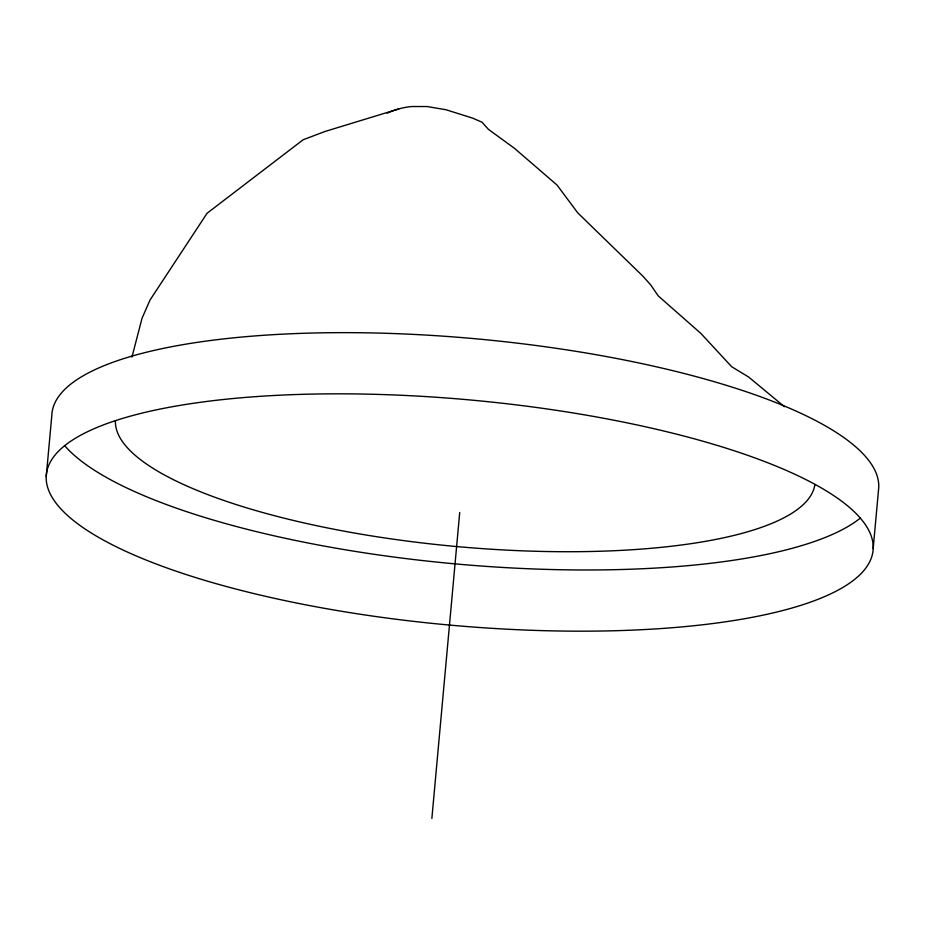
<?xml version="1.0" encoding="UTF-8"?>
<svg xmlns="http://www.w3.org/2000/svg" width="925" height="925" viewBox="0 0 925 925"><rect width="100%" height="100%" fill="white"/><g stroke="black" fill="none" stroke-linecap="round" stroke-linejoin="round"><path stroke-width="1.39" d="M46.25 476.456L51.823 415.267A415.071 113.012 5.2 0 1 469.75 338.249A415.071 113.012 5.2 0 1 878.75 487.359L873.177 548.548M431.871 818.463L459.713 512.508M131.951 357.096L142.022 318.304L150.035 300.024L207.073 213.259L303.111 139.779L324.999 131.477L398.583 109M784.4 406.688L748.672 377.053L731.71 366.739L700.78 333.335L658.253 295.907L650.657 284.865L642.863 276.136L577.755 212.866L557.047 185.081L514.705 148.509L488.469 129.384L482.017 122.216L472.791 118.192L446 109.74L427.015 106.537L411.868 106.537A256.179 129.685 -86.1 0 0 387.182 113.208M860.47 517.977A415.071 113.012 5.2 0 1 454.961 563.857A415.071 113.012 5.2 0 1 64.519 445.492M814.902 484.457A351.211 95.633 5.2 0 1 456.638 546.548A351.211 95.633 5.2 0 1 115.428 420.817M179.727 572.413A415.071 113.012 5.2 0 0 863.222 571.268A415.071 113.012 5.2 0 0 336.203 393.83A415.071 113.012 5.2 0 0 179.727 572.413"/></g></svg>
